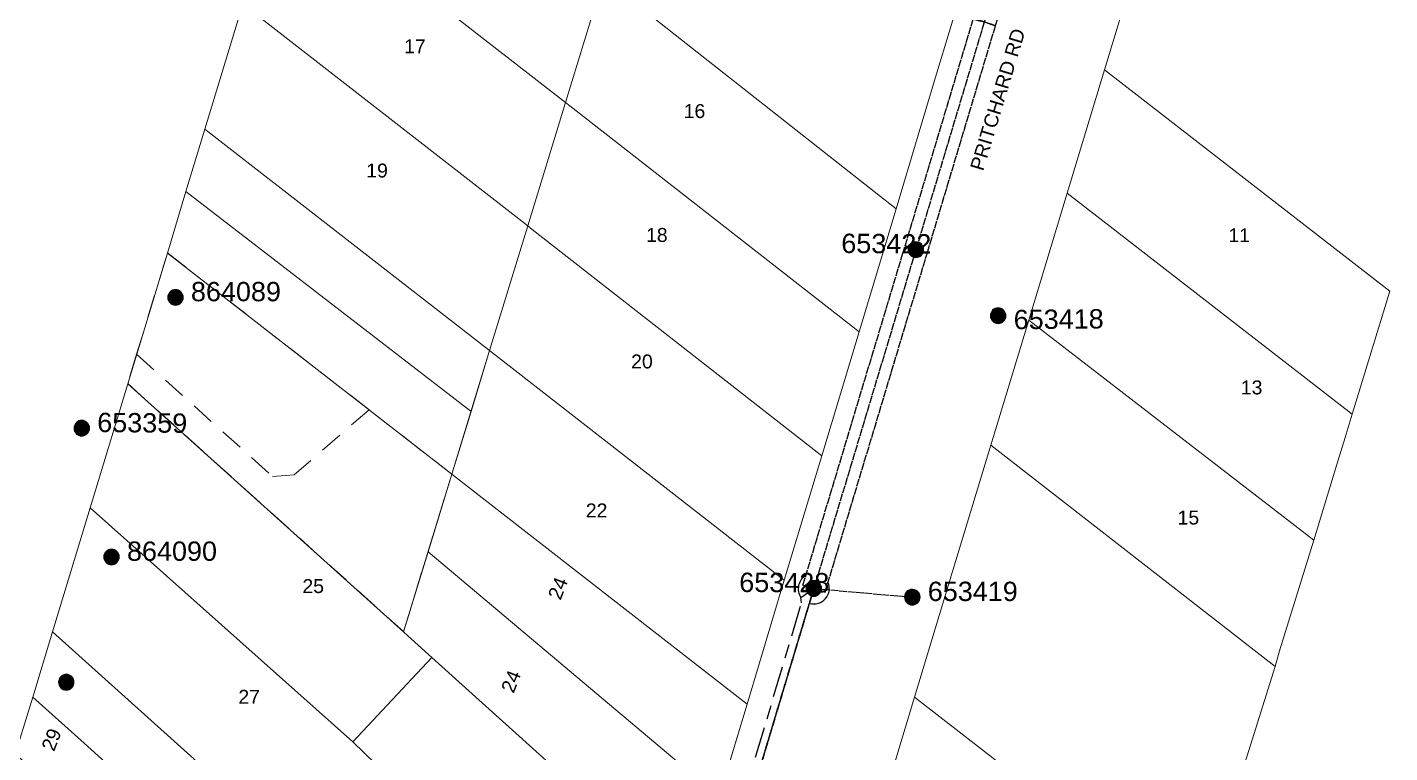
# Model space of a CAD drawing. Header units: metres. Extents: x 303351 to 304687, y 6235874 to 6237126.
# Drawn here: x 304394 to 304570.4, y 6236562.5 to 6236656.4 of the extents above; entities that cross this region are included whole.
import ezdxf
from ezdxf.enums import TextEntityAlignment as Align

# ---------------------------------------------------------------- set-up
doc = ezdxf.new("R2010")
doc.units = ezdxf.units.M
for name, pattern in [('Cable Exist OH', [1, 1, 0]), ('Cable Exist UG', [8.2, 4, -1.2, 1.8, -1.2]), ('Dash', [5, 3, -2])]:
    doc.linetypes.add(name, pattern=pattern)
doc.layers.get('0').update_dxf_attribs({"color": 6})
for name, color, linetype, lineweight in [('Cadastre Buildings_SP_EXT', 9, 'Continuous', 5), ('Cadastre Developer_SP_EXT', 9, 'Continuous', 5), ('Cadastre Land Parcels_SP_EXT', 9, 'Continuous', 5), ('Cadastre Roads_SP_EXT', 9, 'Continuous', 5)]:
    doc.layers.add(name, color=color, linetype=linetype, lineweight=lineweight)
for name, color, linetype in [('Mains_HV_EXT', 7, 'Continuous'), ('Mains_LV_EXT', 7, 'Continuous'), ('Mains_SL_EXT', 7, 'Continuous'), ('SupportsOH_SP_TR_HV_LV_SL_EXT', 7, 'Continuous')]:
    doc.layers.add(name, color=color, linetype=linetype)
doc.styles.add('POLE_LABEL', font='arial.ttf')
doc.styles.get("Standard").update_dxf_attribs({"font": 'arial.ttf'})

# ---------------------------------------------------------------- blocks, each defined once
blk = doc.blocks.new('POLE_EXT')
blk.add_hatch(color=256).paths.add_polyline_path([(-1, 0, 1), (1, 0, 1)])
blk.add_lwpolyline([(-1, 0, 1), (1, 0, 1)], format="xyb", close=True)
for tag, height, flags, p in [('pNumber', 2.5, 8, (-17.84, 2.07)), ('OWNED_BY', 0.2, 9, (1.35, -0.4)), ('SPECIAL_USE', 0.2, 9, (1.35, -0.8)), ('STATE', 0.2, 9, (1.35, -1)), ('cLV', 0.2, 9, (1.35, -1.4)), ('hDepth', 0.2, 9, (1.35, -1.6)), ('hDia', 0.2, 9, (1.35, -1.8)), ('PARENT', 0.2, 9, (1.35, -0.6)), ('USAGE', 0.2, 9, (1.35, -1.2)), ('cHV', 0.2, 9, (1.35, -2)), ('cLinedev', 0.2, 9, (1.35, -3.4)), ('LBRACKET', 0.2, 9, (1.35, -2.2)), ('LExisting', 0.2, 9, (1.35, -2.4)), ('LANTNUMBER', 0.2, 9, (1.35, -2.6)), ('LOther', 0.2, 9, (1.35, -2.8)), ('LRemove', 0.2, 9, (1.35, -3)), ('LEGEND', 0.2, 9, (1.35, -3.2)), ('LOCATION', 0.2, 9, (1.35, -3.6)), ('pExisting', 0.2, 9, (1.35, -3.8)), ('pFooting', 0.2, 9, (1.35, -4.4)), ('pNew', 0.2, 9, (1.35, -4.6)), ('pRelocate', 0.2, 9, (1.35, -5)), ('pRemove', 0.2, 9, (1.35, -5.2)), ('pReplace', 0.2, 9, (1.35, -5.4)), ('PFNUMBER', 0.2, 9, (1.35, -4)), ('NEWPFNUMBER', 0.2, 9, (1.35, -4.2)), ('pStay', 0.2, 9, (1.35, -5.6)), ('pType', 0.2, 9, (1.35, -5.8)), ('cspan', 0.2, 9, (1.35, -6)), ('STREETNAME', 0.2, 9, (1.35, -6.2)), ('SUBURB', 0.2, 9, (1.35, -6.4)), ('OPERATED_BY', 0.2, 9, (1.36, -7.01)), ('NOTES', 0.2, 9, (1.35, -6.6)), ('MAINTAINED_BY', 0.2, 9, (1.36, -6.81))]:
    blk.add_attdef(tag, text='', height=height, dxfattribs=dict(flags=flags)).set_placement(p, align=Align.MIDDLE_LEFT)
at = {"style": 'POLE_LABEL'}
for tag, height, flags, p in [('ASSET_NUM', 2.5, 8, (2, 2)), ('STRUCTURE_PLANT_NUMBER', 0.2, 9, (1.35, 0.03)), ('STREET_CODE', 0.2, 9, (1.35, -0.2))]:
    blk.add_attdef(tag, text='', height=height, dxfattribs=dict(at, flags=flags)).set_placement(p, align=Align.MIDDLE_LEFT)
at = {"flags": 1}
blk.add_attdef('Z', (1.35, -7.33), '', height=0.2, dxfattribs=at)

msp = doc.modelspace()

# ---------------------------------------------------------------- linework, layer by layer
at = {"layer": 'Cadastre Buildings_SP_EXT', "linetype": 'Continuous'}
for points in [[(304448.99, 6236598.57), (304412.18, 6236627.19), (304407.04, 6236610.28), (304442.75, 6236578.17), (304448.99, 6236598.57)], [(304555.58, 6236573.7), (304518.78, 6236602.33), (304513.83, 6236585.98), (304508.9, 6236569.7), (304545.51, 6236541.29), (304547.6, 6236547.89), (304550.53, 6236557.58), (304555.58, 6236573.7)]]:
    msp.add_lwpolyline(points, close=True, dxfattribs=at)
at = {"layer": 'Cadastre Developer_SP_EXT', "linetype": 'Dash'}
for points in [[(304408.19, 6236614.09), (304412.18, 6236627.2), (304438.28, 6236606.91), (304428.58, 6236598.5), (304425.76, 6236598.29)], [(304408.19, 6236614.09), (304407.04, 6236610.29), (304442.75, 6236578.18), (304448.99, 6236598.58), (304438.28, 6236606.91)], [(304408.19, 6236614.09), (304425.76, 6236598.29)]]:
    msp.add_lwpolyline(points, dxfattribs=at)
at = {"layer": 'Cadastre Land Parcels_SP_EXT', "linetype": 'Continuous'}
for points in [[(304463.71, 6236646.69), (304426.78, 6236675.39), (304421.93, 6236659.38), (304458.82, 6236630.7), (304463.71, 6236646.69)], [(304506.52, 6236632.93), (304469.17, 6236662.33), (304468.62, 6236662.75), (304463.71, 6236646.69), (304464.29, 6236646.23), (304501.73, 6236617.01), (304506.52, 6236632.93)], [(304458.82, 6236630.7), (304421.93, 6236659.38), (304417.03, 6236643.24), (304453.89, 6236614.57), (304458.82, 6236630.7)], [(304570.42, 6236622.25), (304533.5, 6236650.89), (304528.66, 6236634.95), (304565.54, 6236606.33), (304570.42, 6236622.25)], [(304501.73, 6236617.01), (304464.29, 6236646.23), (304463.71, 6236646.69), (304458.82, 6236630.7), (304459.41, 6236630.24), (304496.9, 6236600.93), (304501.73, 6236617.01)], [(304453.89, 6236614.57), (304417.03, 6236643.24), (304414.58, 6236635.15), (304451.48, 6236606.7), (304453.89, 6236614.57)], [(304451.48, 6236606.7), (304414.58, 6236635.15), (304412.18, 6236627.19), (304448.99, 6236598.57), (304451.48, 6236606.7)], [(304565.54, 6236606.33), (304528.66, 6236634.95), (304523.68, 6236618.51), (304560.57, 6236590.02), (304563.71, 6236600.24), (304564.66, 6236603.33), (304565.54, 6236606.33)], [(304496.9, 6236600.93), (304459.41, 6236630.24), (304458.82, 6236630.7), (304453.89, 6236614.57), (304492.03, 6236584.84), (304496.9, 6236600.93)], [(304555.58, 6236573.7), (304556.16, 6236575.72), (304560.57, 6236590.02), (304523.68, 6236618.51), (304518.78, 6236602.33), (304555.58, 6236573.7)], [(304492.03, 6236584.84), (304453.89, 6236614.57), (304448.99, 6236598.57), (304449.58, 6236598.12), (304487.22, 6236568.81), (304492.03, 6236584.84)], [(304442.75, 6236578.17), (304407.04, 6236610.28), (304402.17, 6236594.21), (304436.2, 6236563.95), (304446.41, 6236574.87), (304443.31, 6236577.67), (304442.75, 6236578.17)], [(304445.92, 6236588.53), (304483.61, 6236556.82), (304487.22, 6236568.81), (304449.58, 6236598.12), (304448.99, 6236598.57), (304445.92, 6236588.53)], [(304436.2, 6236563.95), (304402.17, 6236594.21), (304397.31, 6236578.18), (304430.5, 6236548.38), (304440.64, 6236559.6), (304436.2, 6236563.95)], [(304442.75, 6236578.17), (304443.31, 6236577.67), (304446.41, 6236574.87), (304479.95, 6236544.67), (304483.61, 6236556.82), (304445.92, 6236588.53), (304442.75, 6236578.17)], [(304397.31, 6236578.18), (304394.74, 6236569.73), (304401.39, 6236563.76), (304408.62, 6236557.27), (304408.7, 6236557.36), (304413.52, 6236553.03), (304413.44, 6236552.94), (304434.34, 6236534.33), (304439.62, 6236540.19), (304437.36, 6236542.23), (304430.5, 6236548.38), (304397.31, 6236578.18)], [(304479.95, 6236544.67), (304446.41, 6236574.87), (304436.2, 6236563.95), (304440.64, 6236559.6), (304475.11, 6236528.62), (304479.95, 6236544.67)], [(304401.39, 6236563.76), (304394.74, 6236569.73), (304392.96, 6236563.85), (304392.5, 6236562.34), (304401.53, 6236554.23), (304407.09, 6236549.24), (304407.17, 6236549.33), (304415.09, 6236542.22), (304415.18, 6236542.31), (304418.33, 6236539.49), (304429.66, 6236529.14), (304434.34, 6236534.33), (304413.44, 6236552.94), (304413.52, 6236553.03), (304408.7, 6236557.36), (304408.62, 6236557.27), (304401.39, 6236563.76)], [(304545.51, 6236541.29), (304508.9, 6236569.7), (304503.91, 6236553.22), (304540.48, 6236524.86), (304545.51, 6236541.29)]]:
    msp.add_lwpolyline(points, close=True, dxfattribs=at)
at = {"layer": 'Cadastre Roads_SP_EXT', "linetype": 'Continuous'}
msp.add_lwpolyline([(304516.26, 6236665.33), (304511.36, 6236649.07), (304506.52, 6236632.93), (304501.73, 6236617.01), (304496.9, 6236600.93), (304492.03, 6236584.84), (304487.22, 6236568.81), (304479.95, 6236544.67), (304475.11, 6236528.62), (304474.46, 6236526.38), (304465.75, 6236516.68), (304472.7, 6236511.61), (304478.19, 6236507.62), (304495.93, 6236526.91), (304496.76, 6236529.65), (304503.91, 6236553.22), (304508.9, 6236569.7), (304513.83, 6236585.98), (304518.78, 6236602.33), (304523.68, 6236618.51), (304528.66, 6236634.95), (304533.5, 6236650.89), (304538.4, 6236667.1)], dxfattribs=at)
at = {"layer": 'Mains_HV_EXT', "linetype": 'Cable Exist OH'}
for points in [[(304495.86, 6236583.78), (304497.32, 6236583.31), (304510.52, 6236627.13), (304509.07, 6236627.62), (304510.56, 6236627.26), (304519.36, 6236656.55), (304517.93, 6236657.11), (304519.39, 6236656.65), (304535.96, 6236711.59), (304534.59, 6236712.4), (304536.01, 6236711.8), (304540.79, 6236727.67), (304539.35, 6236728.19), (304540.81, 6236727.73), (304553.57, 6236770.16), (304552.16, 6236770.75), (304553.61, 6236770.27), (304562.33, 6236799.68), (304561.14, 6236800.6)], [(304495.86, 6236583.78), (304494.45, 6236584.2), (304507.64, 6236627.99), (304509.07, 6236627.62), (304507.68, 6236628.12), (304516.5, 6236657.44), (304517.93, 6236657.11), (304516.53, 6236657.55), (304533.19, 6236712.89), (304534.16, 6236712.51), (304533.27, 6236713.12), (304537.94, 6236728.62), (304539.35, 6236728.19), (304537.97, 6236728.69), (304550.73, 6236771.12), (304552.16, 6236770.75)], [(304483.96, 6236544.19), (304495.86, 6236583.78)]]:
    msp.add_lwpolyline(points, dxfattribs=at)
at = {"layer": 'Mains_HV_EXT', "linetype": 'Continuous'}
for points in [[(304494.85, 6236585.51, 0.424098), (304494.18, 6236582.59)], [(304495.33, 6236581.85, 0.633553), (304497.69, 6236584.59)]]:
    msp.add_lwpolyline(points, format="xyb", dxfattribs=at)
at = {"layer": 'Mains_HV_EXT', "linetype": 'Cable Exist UG'}
msp.add_lwpolyline([(304292.28, 6236442.14), (304303.08, 6236448.48), (304330.6, 6236459.27), (304340.28, 6236460.08), (304377.73, 6236478.79), (304409.8, 6236449.82), (304477.15, 6236524.98), (304481.26, 6236538.38), (304494.28, 6236581.91), (304494.17, 6236582.61), (304495.86, 6236583.78)], dxfattribs=at)
at = {"layer": 'Mains_LV_EXT', "linetype": 'Cable Exist OH'}
for points in [[(304517.91, 6236657.05), (304509.07, 6236627.62)], [(304509.07, 6236627.62), (304495.86, 6236583.78)], [(304495.86, 6236583.78), (304483.96, 6236544.19)]]:
    msp.add_lwpolyline(points, dxfattribs=at)
at = {"layer": 'Mains_SL_EXT', "linetype": 'Cable Exist OH'}
for points in [[(304534.59, 6236712.4), (304517.91, 6236657.05), (304509.07, 6236627.62), (304495.86, 6236583.78)], [(304495.86, 6236583.78), (304483.96, 6236544.19)], [(304495.86, 6236583.78), (304508.61, 6236582.66)]]:
    msp.add_lwpolyline(points, dxfattribs=at)

# ---------------------------------------------------------------- block references
at = {"layer": 'SupportsOH_SP_TR_HV_LV_SL_EXT'}
ref = msp.add_blockref('POLE_EXT', (304509.07, 6236627.62), dxfattribs=at)
ref.add_attrib('ASSET_NUM', '653422', dxfattribs={"layer": '0', "height": 2.5, "rotation": 359.5944, "style": 'POLE_LABEL'}).set_placement((304511.07, 6236628.37), align=Align.MIDDLE_RIGHT)
ref = msp.add_blockref('POLE_EXT', (304413.22, 6236621.45), dxfattribs=at)
ref.add_attrib('ASSET_NUM', '864089', dxfattribs={"layer": '0', "height": 2.5, "style": 'POLE_LABEL'}).set_placement((304415.22, 6236622.2), align=Align.MIDDLE_LEFT)
ref = msp.add_blockref('POLE_EXT', (304519.72, 6236619.08), dxfattribs=dict(at, rotation=0.2687081113481754))
ref.add_attrib('ASSET_NUM', '653418', dxfattribs={"layer": '0', "height": 2.5, "rotation": 0.5395, "style": 'POLE_LABEL'}).set_placement((304521.72, 6236619.83), align=Align.TOP_LEFT)
ref = msp.add_blockref('POLE_EXT', (304401.09, 6236604.53), dxfattribs=dict(at, rotation=359.4277697703233))
ref.add_attrib('ASSET_NUM', '653359', dxfattribs={"layer": '0', "height": 2.5, "rotation": 359.4476, "style": 'POLE_LABEL'}).set_placement((304403.09, 6236605.28), align=Align.MIDDLE_LEFT)
ref = msp.add_blockref('POLE_EXT', (304404.94, 6236587.86), dxfattribs=at)
ref.add_attrib('ASSET_NUM', '864090', dxfattribs={"layer": '0', "height": 2.5, "style": 'POLE_LABEL'}).set_placement((304406.94, 6236588.61), align=Align.MIDDLE_LEFT)
ref = msp.add_blockref('POLE_EXT', (304495.86, 6236583.78), dxfattribs=at)
ref.add_attrib('ASSET_NUM', '653428', dxfattribs={"layer": '0', "height": 2.5, "rotation": 359.7502, "style": 'POLE_LABEL'}).set_placement((304497.86, 6236584.53), align=Align.MIDDLE_RIGHT)
ref = msp.add_blockref('POLE_EXT', (304508.61, 6236582.66), dxfattribs=dict(at, rotation=359.6998792501696))
ref.add_attrib('ASSET_NUM', '653419', dxfattribs={"layer": '0', "height": 2.5, "rotation": 359.9769, "style": 'POLE_LABEL'}).set_placement((304510.61, 6236583.41), align=Align.MIDDLE_LEFT)
msp.add_blockref('POLE_EXT', (304399.08, 6236571.65), dxfattribs=at)

# ---------------------------------------------------------------- texts
at = {"layer": 'Cadastre Land Parcels_SP_EXT'}
for s, p in [('17', (304442.81, 6236653.04)), ('16', (304479.01, 6236644.66)), ('19', (304437.92, 6236636.97)), ('18', (304474.14, 6236628.63)), ('11', (304549.53, 6236628.6)), ('20', (304472.21, 6236612.26)), ('13', (304551.14, 6236608.9)), ('22', (304466.34, 6236592.98)), ('15', (304542.95, 6236592.06)), ('25', (304429.65, 6236583.19)), ('27', (304421.36, 6236568.86))]:
    msp.add_text(s, height=1.8, dxfattribs=at).set_placement(p)
for s, rotation, p in [('24', 68.7548, (304463.06, 6236582.17)), ('24', 68.7531, (304456.99, 6236570.12)), ('29', 68.6301, (304397.49, 6236562.59))]:
    msp.add_text(s, height=1.8, rotation=rotation, dxfattribs=at).set_placement(p)
at = {"layer": 'Cadastre Roads_SP_EXT'}
msp.add_text('PRITCHARD RD', height=1.8, rotation=73.2011, dxfattribs=at).set_placement((304517.78, 6236637.71))

doc.saveas('drawing.dxf')
